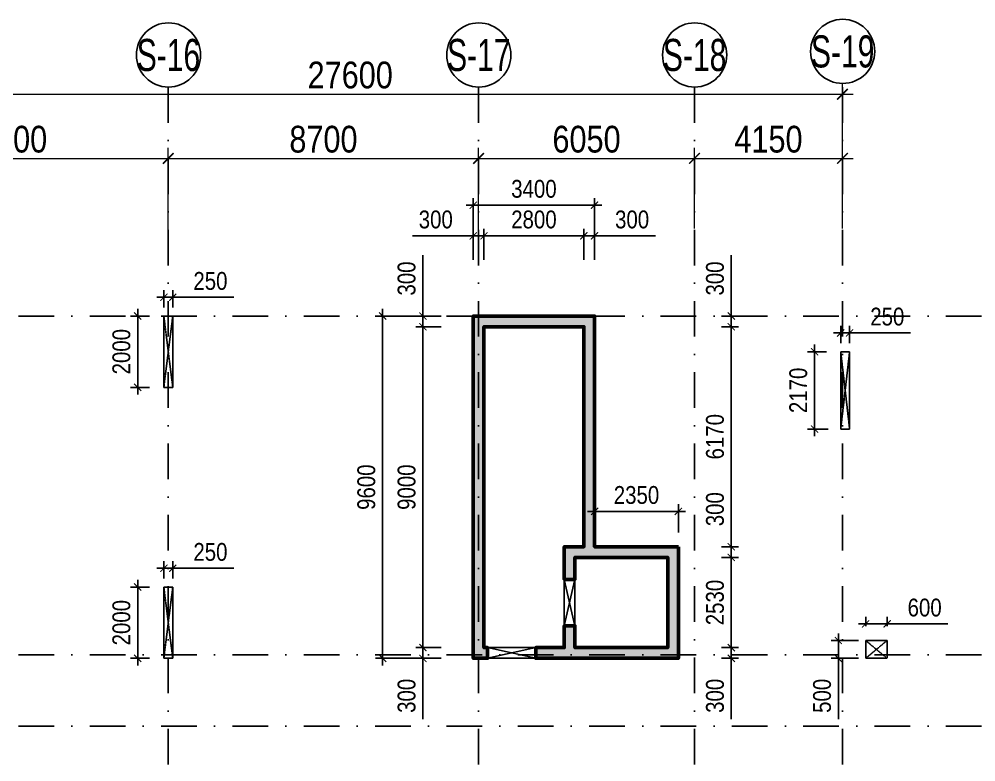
# Model space of a CAD drawing. Header units: millimetres. Extents: x 13965 to 1327256, y -72704 to 46237.
# Drawn here: x 1075454 to 1102274, y -25068 to -4237 of the extents above; entities that cross this region are included whole.
import ezdxf
from ezdxf.enums import TextEntityAlignment as Align

# ---------------------------------------------------------------- set-up
doc = ezdxf.new("R2010")
doc.units = ezdxf.units.MM
doc.header["$MEASUREMENT"] = 0
for name, pattern in [('DASHDOT', [1, 0.5, -0.25, 0, -0.25]), ('DASHED', [4.5, 3, -1.5]), ('ST_MBDV Cot vach 220805$0$HIDDEN', [0.375, 0.25, -0.125])]:
    doc.linetypes.add(name, pattern=pattern)
for name, color, linetype in [('AUDIT_I_220807103235-17', 50, 'Continuous'), ('ccu11-Khuat', 9, 'DASHED'), ('ccu11-Thay', 7, 'Continuous'), ('KC2-DIM', 251, 'Continuous'), ('KT-Dim', 8, 'Continuous'), ('KT-Luoi truc South Tower', 8, 'DASHDOT'), ('ST_MBDV Cot vach 220805$0$AUDIT_I_220805193045-5', 6, 'Continuous'), ('TNG', 50, 'Continuous'), ('Xref_ST_MBDV Cot vach 30.7.2022|Xref_ST_MBDV Cot vach 30.7.2022|Xref_ST_MBDV Cot vach 30.7.2022|Xref_ST_MBDV Cot vach 30.7.2022|A-GRID-SYM', 50, 'Continuous')]:
    doc.layers.add(name, color=color, linetype=linetype)
doc.layers.add('KT-Kich thuoc', color=159, linetype='Continuous', lineweight=18)
doc.layers.add('ST_MBDV Cot vach 220805$0$KT-Net cot vach', color=6, linetype='Continuous', lineweight=50)
doc.styles.add('Arial Narrow', font='ARIALN.TTF')
doc.styles.add('HBA-Text', font='GOTHIC.TTF')
doc.dimstyles.new('ccu12-200', dxfattribs={"dimscale": 200, "dimtxt": 2.5, "dimasz": 1, "dimexe": 1, "dimexo": 2, "dimgap": 1, "dimtad": 1, "dimdec": 0, "dimdsep": 46, "dimtxsty": 'Arial Narrow', "dimblk": 'ARCHTICK', "dimcen": -1, "dimdle": 1, "dimclrd": 256, "dimclre": 256, "dimclrt": 3, "dimadec": 0, "dimazin": 2, "dimtfac": 0.1, "dimtdec": 0, "dimtmove": 0, "dimatfit": 1, "dimldrblk": 'ARCHTICK', "dimfxl": 1, "dimtvp": 0.833333, "dimtolj": 1, "dimtzin": 12, "dimarcsym": 0})
doc.dimstyles.new('CCU_1-300', dxfattribs={"dimscale": 300, "dimtxt": 2.5, "dimasz": 1, "dimexe": 1, "dimexo": 2, "dimgap": 0.5, "dimtad": 1, "dimdec": 0, "dimdsep": 46, "dimtxsty": 'Arial Narrow', "dimblk": 'ARCHTICK', "dimcen": -1, "dimdle": 1, "dimclrd": 256, "dimclre": 256, "dimclrt": 3, "dimadec": 0, "dimazin": 2, "dimtfac": 0.1, "dimtdec": 0, "dimtix": 1, "dimtmove": 2, "dimatfit": 1, "dimfxl": 1, "dimtvp": 0.833333, "dimtolj": 1, "dimtzin": 12, "dimarcsym": 0})

# ---------------------------------------------------------------- blocks, each defined once
blk = doc.blocks.new('_ArchTick')
at = {"color": 0, "const_width": 0.15}
blk.add_lwpolyline([(-0.5, -0.5), (0.5, 0.5)], dxfattribs=at)
blk = doc.blocks.new('*D1069')
at = {"layer": 'Defpoints', "color": 0, "transparency": 16777216}
for p in [(-25223, 31492), (-33923, 28684, 0), (-25223, 28649, 0)]:
    blk.add_point(p, dxfattribs=at)
at = {"layer": 'KT-Kich thuoc', "lineweight": -2, "transparency": 16777216}
for p, q in [((-33923, 29284), (-33923, 31792)), ((-25223, 29249), (-25223, 31792)), ((-34223, 31492), (-24923, 31492))]:
    blk.add_line(p, q, dxfattribs=at)
at = {"layer": 'KT-Kich thuoc', "lineweight": -2, "transparency": 16777216, "xscale": 300, "yscale": 300, "zscale": 300, "rotation": 180}
blk.add_blockref('_ArchTick', (-33923, 31492), dxfattribs=at)
at = {"layer": 'KT-Kich thuoc', "lineweight": -2, "transparency": 16777216, "xscale": 300, "yscale": 300, "zscale": 300}
blk.add_blockref('_ArchTick', (-25223, 31492), dxfattribs=at)
at = {"layer": 'KT-Kich thuoc', "color": 3, "transparency": 16777216, "insert": (-29573, 32025), "char_height": 750, "attachment_point": 5, "style": 'Arial Narrow'}
blk.add_mtext('\\A1;8700', dxfattribs=at)
blk = doc.blocks.new('*D1070')
at = {"layer": 'Defpoints', "color": 0, "transparency": 16777216}
for p in [(-16523, 31492), (-16523, 28791, 0), (-25223, 28649, 0)]:
    blk.add_point(p, dxfattribs=at)
at = {"layer": 'KT-Kich thuoc', "lineweight": -2, "transparency": 16777216}
for p, q in [((-25223, 29249), (-25223, 31792)), ((-16523, 29391), (-16523, 31792)), ((-25523, 31492), (-16223, 31492))]:
    blk.add_line(p, q, dxfattribs=at)
at = {"layer": 'KT-Kich thuoc', "lineweight": -2, "transparency": 16777216, "xscale": 300, "yscale": 300, "zscale": 300, "rotation": 180}
blk.add_blockref('_ArchTick', (-25223, 31492), dxfattribs=at)
at = {"layer": 'KT-Kich thuoc', "lineweight": -2, "transparency": 16777216, "xscale": 300, "yscale": 300, "zscale": 300}
blk.add_blockref('_ArchTick', (-16523, 31492), dxfattribs=at)
at = {"layer": 'KT-Kich thuoc', "color": 3, "transparency": 16777216, "insert": (-20873, 32025), "char_height": 750, "attachment_point": 5, "style": 'Arial Narrow'}
blk.add_mtext('\\A1;8700', dxfattribs=at)
blk = doc.blocks.new('*D1071')
at = {"layer": 'Defpoints', "color": 0, "transparency": 16777216}
for p in [(-10473, 31492), (-16523, 28791), (-10473, 28921, 0)]:
    blk.add_point(p, dxfattribs=at)
at = {"layer": 'KT-Kich thuoc', "lineweight": -2, "transparency": 16777216}
for p, q in [((-16523, 29391), (-16523, 31792)), ((-10473, 29521), (-10473, 31792)), ((-16823, 31492), (-10173, 31492))]:
    blk.add_line(p, q, dxfattribs=at)
at = {"layer": 'KT-Kich thuoc', "lineweight": -2, "transparency": 16777216, "xscale": 300, "yscale": 300, "zscale": 300, "rotation": 180}
blk.add_blockref('_ArchTick', (-16523, 31492), dxfattribs=at)
at = {"layer": 'KT-Kich thuoc', "lineweight": -2, "transparency": 16777216, "xscale": 300, "yscale": 300, "zscale": 300}
blk.add_blockref('_ArchTick', (-10473, 31492), dxfattribs=at)
at = {"layer": 'KT-Kich thuoc', "color": 3, "transparency": 16777216, "insert": (-13498, 32025), "char_height": 750, "attachment_point": 5, "style": 'Arial Narrow'}
blk.add_mtext('\\A1;6050', dxfattribs=at)
blk = doc.blocks.new('*D1072')
at = {"layer": 'Defpoints', "color": 0, "transparency": 16777216}
for p in [(-6323, 31492), (-6323, 29040), (-10473, 28921, 0)]:
    blk.add_point(p, dxfattribs=at)
at = {"layer": 'KT-Kich thuoc', "lineweight": -2, "transparency": 16777216}
for p, q in [((-10473, 29521), (-10473, 31792)), ((-6323, 29640), (-6323, 31792)), ((-10773, 31492), (-6023, 31492))]:
    blk.add_line(p, q, dxfattribs=at)
at = {"layer": 'KT-Kich thuoc', "lineweight": -2, "transparency": 16777216, "xscale": 300, "yscale": 300, "zscale": 300, "rotation": 180}
blk.add_blockref('_ArchTick', (-10473, 31492), dxfattribs=at)
at = {"layer": 'KT-Kich thuoc', "lineweight": -2, "transparency": 16777216, "xscale": 300, "yscale": 300, "zscale": 300}
blk.add_blockref('_ArchTick', (-6323, 31492), dxfattribs=at)
at = {"layer": 'KT-Kich thuoc', "color": 3, "transparency": 16777216, "insert": (-8398, 32025), "char_height": 750, "attachment_point": 5, "style": 'Arial Narrow'}
blk.add_mtext('\\A1;4150', dxfattribs=at)
blk = doc.blocks.new('*D1073')
at = {"layer": 'Defpoints', "color": 0, "transparency": 16777216}
for p in [(-6323, 33292), (-33923, 28921), (-6323, 28921)]:
    blk.add_point(p, dxfattribs=at)
at = {"layer": 'KT-Kich thuoc', "lineweight": -2, "transparency": 16777216}
for p, q in [((-33923, 29521), (-33923, 33592)), ((-6323, 29521), (-6323, 33592)), ((-34223, 33292), (-6023, 33292))]:
    blk.add_line(p, q, dxfattribs=at)
at = {"layer": 'KT-Kich thuoc', "lineweight": -2, "transparency": 16777216, "xscale": 300, "yscale": 300, "zscale": 300, "rotation": 180}
blk.add_blockref('_ArchTick', (-33923, 33292), dxfattribs=at)
at = {"layer": 'KT-Kich thuoc', "lineweight": -2, "transparency": 16777216, "xscale": 300, "yscale": 300, "zscale": 300}
blk.add_blockref('_ArchTick', (-6323, 33292), dxfattribs=at)
at = {"layer": 'KT-Kich thuoc', "color": 3, "transparency": 16777216, "insert": (-20123, 33825), "char_height": 750, "attachment_point": 5, "style": 'Arial Narrow'}
blk.add_mtext('\\A1;27600', dxfattribs=at)
blk = doc.blocks.new('GRID-SYM-flat-73')
at = {"layer": 'Xref_ST_MBDV Cot vach 30.7.2022|Xref_ST_MBDV Cot vach 30.7.2022|Xref_ST_MBDV Cot vach 30.7.2022|Xref_ST_MBDV Cot vach 30.7.2022|A-GRID-SYM'}
blk.add_circle((0, 0, 0), 900, dxfattribs=at)
at = {"layer": 'Xref_ST_MBDV Cot vach 30.7.2022|Xref_ST_MBDV Cot vach 30.7.2022|Xref_ST_MBDV Cot vach 30.7.2022|Xref_ST_MBDV Cot vach 30.7.2022|A-GRID-SYM', "style": 'HBA-Text'}
blk.add_attdef('GRID', text='', height=900, rotation=359.6303, dxfattribs=at).set_placement((0, 0, 0), align=Align.MIDDLE_CENTER)
blk = doc.blocks.new('*D853')
at = {"layer": 'Defpoints', "color": 0, "transparency": 16777216}
for p in [(1086772, -12564), (1087682, -12564), (1087682, -12864)]:
    blk.add_point(p, dxfattribs=at)
at = {"layer": 'KC2-DIM', "lineweight": -2, "transparency": 16777216}
for p, q in [((1086772, -12564), (1086772, -10859)), ((1087282, -12564), (1086572, -12564)), ((1086772, -12864), (1086772, -12564)), ((1087282, -12864), (1086572, -12864)), ((1086772, -12864), (1086772, -13064))]:
    blk.add_line(p, q, dxfattribs=at)
at = {"layer": 'KC2-DIM', "lineweight": -2, "transparency": 16777216, "xscale": 200, "yscale": 200, "zscale": 200}
for p, rotation in [((1086772, -12564), 270), ((1086772, -12864), 90)]:
    blk.add_blockref('_ArchTick', p, dxfattribs=dict(at, rotation=rotation))
at = {"layer": 'KC2-DIM', "color": 3, "transparency": 16777216, "insert": (1086317, -11512), "char_height": 500, "attachment_point": 5, "rotation": 90, "style": 'Arial Narrow'}
blk.add_mtext('\\A1;300', dxfattribs=at)
blk = doc.blocks.new('*D854')
at = {"layer": 'Defpoints', "color": 0, "transparency": 16777216}
for p in [(1087682, -12864), (1086772, -21864), (1087682, -21864)]:
    blk.add_point(p, dxfattribs=at)
at = {"layer": 'KC2-DIM', "lineweight": -2, "transparency": 16777216}
for p, q in [((1087282, -12864), (1086572, -12864)), ((1086772, -12664), (1086772, -22064)), ((1087282, -21864), (1086572, -21864))]:
    blk.add_line(p, q, dxfattribs=at)
at = {"layer": 'KC2-DIM', "lineweight": -2, "transparency": 16777216, "xscale": 200, "yscale": 200, "zscale": 200}
for p, rotation in [((1086772, -12864), 90), ((1086772, -21864), 270)]:
    blk.add_blockref('_ArchTick', p, dxfattribs=dict(at, rotation=rotation))
at = {"layer": 'KC2-DIM', "color": 3, "transparency": 16777216, "insert": (1086317, -17364), "char_height": 500, "attachment_point": 5, "rotation": 90, "style": 'Arial Narrow'}
blk.add_mtext('\\A1;9000', dxfattribs=at)
blk = doc.blocks.new('*D855')
at = {"layer": 'Defpoints', "color": 0, "transparency": 16777216}
for p in [(1087682, -21864), (1086772, -22164), (1087682, -22164)]:
    blk.add_point(p, dxfattribs=at)
at = {"layer": 'KC2-DIM', "lineweight": -2, "transparency": 16777216}
for p, q in [((1086772, -21864), (1086772, -21664)), ((1087282, -21864), (1086572, -21864)), ((1086772, -21864), (1086772, -22164)), ((1087282, -22164), (1086572, -22164)), ((1086772, -22164), (1086772, -23868))]:
    blk.add_line(p, q, dxfattribs=at)
at = {"layer": 'KC2-DIM', "lineweight": -2, "transparency": 16777216, "xscale": 200, "yscale": 200, "zscale": 200}
for p, rotation in [((1086772, -21864), 270), ((1086772, -22164), 90)]:
    blk.add_blockref('_ArchTick', p, dxfattribs=dict(at, rotation=rotation))
at = {"layer": 'KC2-DIM', "color": 3, "transparency": 16777216, "insert": (1086317, -23216), "char_height": 500, "attachment_point": 5, "rotation": 90, "style": 'Arial Narrow'}
blk.add_mtext('\\A1;300', dxfattribs=at)
blk = doc.blocks.new('*D856')
at = {"layer": 'Defpoints', "color": 0, "transparency": 16777216}
for p in [(1085644, -12564), (1087682, -12564), (1087682, -22164)]:
    blk.add_point(p, dxfattribs=at)
at = {"layer": 'KC2-DIM', "lineweight": -2, "transparency": 16777216}
for p, q in [((1087282, -12564), (1085444, -12564)), ((1085644, -22364), (1085644, -12364)), ((1087282, -22164), (1085444, -22164))]:
    blk.add_line(p, q, dxfattribs=at)
at = {"layer": 'KC2-DIM', "lineweight": -2, "transparency": 16777216, "xscale": 200, "yscale": 200, "zscale": 200}
for p, rotation in [((1085644, -12564), 90), ((1085644, -22164), 270)]:
    blk.add_blockref('_ArchTick', p, dxfattribs=dict(at, rotation=rotation))
at = {"layer": 'KC2-DIM', "color": 3, "transparency": 16777216, "insert": (1085188, -17364), "char_height": 500, "attachment_point": 5, "rotation": 90, "style": 'Arial Narrow'}
blk.add_mtext('\\A1;9600', dxfattribs=at)
blk = doc.blocks.new('*D857')
at = {"layer": 'Defpoints', "color": 0, "transparency": 16777216}
for p in [(1088185, -10315), (1088185, -11386), (1088485, -11386)]:
    blk.add_point(p, dxfattribs=at)
at = {"layer": 'KC2-DIM', "lineweight": -2, "transparency": 16777216}
for p, q in [((1088185, -10986), (1088185, -10115)), ((1088485, -10986), (1088485, -10115)), ((1088185, -10315), (1086481, -10315)), ((1088485, -10315), (1088185, -10315)), ((1088485, -10315), (1088685, -10315))]:
    blk.add_line(p, q, dxfattribs=at)
at = {"layer": 'KC2-DIM', "lineweight": -2, "transparency": 16777216, "xscale": 200, "yscale": 200, "zscale": 200}
blk.add_blockref('_ArchTick', (1088185, -10315), dxfattribs=at)
at = {"layer": 'KC2-DIM', "lineweight": -2, "transparency": 16777216, "xscale": 200, "yscale": 200, "zscale": 200, "rotation": 180}
blk.add_blockref('_ArchTick', (1088485, -10315), dxfattribs=at)
at = {"layer": 'KC2-DIM', "color": 3, "transparency": 16777216, "insert": (1087133, -9859), "char_height": 500, "attachment_point": 5, "style": 'Arial Narrow'}
blk.add_mtext('\\A1;300', dxfattribs=at)
blk = doc.blocks.new('*D858')
at = {"layer": 'Defpoints', "color": 0, "transparency": 16777216}
for p in [(1091285, -10315), (1088485, -11386), (1091285, -11386)]:
    blk.add_point(p, dxfattribs=at)
at = {"layer": 'KC2-DIM', "lineweight": -2, "transparency": 16777216}
for p, q in [((1088485, -10986), (1088485, -10115)), ((1091285, -10986), (1091285, -10115)), ((1088285, -10315), (1091485, -10315))]:
    blk.add_line(p, q, dxfattribs=at)
at = {"layer": 'KC2-DIM', "lineweight": -2, "transparency": 16777216, "xscale": 200, "yscale": 200, "zscale": 200, "rotation": 180}
blk.add_blockref('_ArchTick', (1088485, -10315), dxfattribs=at)
at = {"layer": 'KC2-DIM', "lineweight": -2, "transparency": 16777216, "xscale": 200, "yscale": 200, "zscale": 200}
blk.add_blockref('_ArchTick', (1091285, -10315), dxfattribs=at)
at = {"layer": 'KC2-DIM', "color": 3, "transparency": 16777216, "insert": (1089885, -9859), "char_height": 500, "attachment_point": 5, "style": 'Arial Narrow'}
blk.add_mtext('\\A1;2800', dxfattribs=at)
blk = doc.blocks.new('*D859')
at = {"layer": 'Defpoints', "color": 0, "transparency": 16777216}
for p in [(1091585, -10315), (1091285, -11386), (1091585, -11386)]:
    blk.add_point(p, dxfattribs=at)
at = {"layer": 'KC2-DIM', "lineweight": -2, "transparency": 16777216}
for p, q in [((1091285, -10986), (1091285, -10115)), ((1091585, -10986), (1091585, -10115)), ((1091285, -10315), (1091085, -10315)), ((1091285, -10315), (1091585, -10315)), ((1091585, -10315), (1093290, -10315))]:
    blk.add_line(p, q, dxfattribs=at)
at = {"layer": 'KC2-DIM', "lineweight": -2, "transparency": 16777216, "xscale": 200, "yscale": 200, "zscale": 200}
blk.add_blockref('_ArchTick', (1091285, -10315), dxfattribs=at)
at = {"layer": 'KC2-DIM', "lineweight": -2, "transparency": 16777216, "xscale": 200, "yscale": 200, "zscale": 200, "rotation": 180}
blk.add_blockref('_ArchTick', (1091585, -10315), dxfattribs=at)
at = {"layer": 'KC2-DIM', "color": 3, "transparency": 16777216, "insert": (1092637, -9859), "char_height": 500, "attachment_point": 5, "style": 'Arial Narrow'}
blk.add_mtext('\\A1;300', dxfattribs=at)
blk = doc.blocks.new('*D860')
at = {"layer": 'Defpoints', "color": 0, "transparency": 16777216}
for p in [(1091585, -9455), (1088185, -11386), (1091585, -11386)]:
    blk.add_point(p, dxfattribs=at)
at = {"layer": 'KC2-DIM', "lineweight": -2, "transparency": 16777216}
for p, q in [((1088185, -10986), (1088185, -9255)), ((1091585, -10986), (1091585, -9255)), ((1087985, -9455), (1091785, -9455))]:
    blk.add_line(p, q, dxfattribs=at)
at = {"layer": 'KC2-DIM', "lineweight": -2, "transparency": 16777216, "xscale": 200, "yscale": 200, "zscale": 200, "rotation": 180}
blk.add_blockref('_ArchTick', (1088185, -9455), dxfattribs=at)
at = {"layer": 'KC2-DIM', "lineweight": -2, "transparency": 16777216, "xscale": 200, "yscale": 200, "zscale": 200}
blk.add_blockref('_ArchTick', (1091585, -9455), dxfattribs=at)
at = {"layer": 'KC2-DIM', "color": 3, "transparency": 16777216, "insert": (1089885, -9000), "char_height": 500, "attachment_point": 5, "style": 'Arial Narrow'}
blk.add_mtext('\\A1;3400', dxfattribs=at)
blk = doc.blocks.new('*D861')
at = {"layer": 'Defpoints', "color": 0, "transparency": 16777216}
for p in [(1094746, -21864), (1094746, -22164), (1095417, -22164)]:
    blk.add_point(p, dxfattribs=at)
at = {"layer": 'KC2-DIM', "lineweight": -2, "transparency": 16777216}
for p, q in [((1095417, -21864), (1095417, -21664)), ((1095146, -21864), (1095617, -21864)), ((1095417, -21864), (1095417, -22164)), ((1095146, -22164), (1095617, -22164)), ((1095417, -22164), (1095417, -23868))]:
    blk.add_line(p, q, dxfattribs=at)
at = {"layer": 'KC2-DIM', "lineweight": -2, "transparency": 16777216, "xscale": 200, "yscale": 200, "zscale": 200}
for p, rotation in [((1095417, -21864), 270), ((1095417, -22164), 90)]:
    blk.add_blockref('_ArchTick', p, dxfattribs=dict(at, rotation=rotation))
at = {"layer": 'KC2-DIM', "color": 3, "transparency": 16777216, "insert": (1094962, -23216), "char_height": 500, "attachment_point": 5, "rotation": 90, "style": 'Arial Narrow'}
blk.add_mtext('\\A1;300', dxfattribs=at)
blk = doc.blocks.new('*D862')
at = {"layer": 'Defpoints', "color": 0, "transparency": 16777216}
for p in [(1094746, -19334), (1095417, -19334), (1094746, -21864)]:
    blk.add_point(p, dxfattribs=at)
at = {"layer": 'KC2-DIM', "lineweight": -2, "transparency": 16777216}
for p, q in [((1095417, -22064), (1095417, -19134)), ((1095146, -19334), (1095617, -19334)), ((1095146, -21864), (1095617, -21864))]:
    blk.add_line(p, q, dxfattribs=at)
at = {"layer": 'KC2-DIM', "lineweight": -2, "transparency": 16777216, "xscale": 200, "yscale": 200, "zscale": 200}
for p, rotation in [((1095417, -19334), 90), ((1095417, -21864), 270)]:
    blk.add_blockref('_ArchTick', p, dxfattribs=dict(at, rotation=rotation))
at = {"layer": 'KC2-DIM', "color": 3, "transparency": 16777216, "insert": (1094962, -20599), "char_height": 500, "attachment_point": 5, "rotation": 90, "style": 'Arial Narrow'}
blk.add_mtext('\\A1;2530', dxfattribs=at)
blk = doc.blocks.new('*D863')
at = {"layer": 'Defpoints', "color": 0, "transparency": 16777216}
for p in [(1094746, -19034), (1095417, -19034), (1094746, -19334)]:
    blk.add_point(p, dxfattribs=at)
at = {"layer": 'KC2-DIM', "lineweight": -2, "transparency": 16777216}
for p, q in [((1095417, -19034), (1095417, -17329)), ((1095146, -19034), (1095617, -19034)), ((1095417, -19334), (1095417, -19034)), ((1095146, -19334), (1095617, -19334)), ((1095417, -19334), (1095417, -19534))]:
    blk.add_line(p, q, dxfattribs=at)
at = {"layer": 'KC2-DIM', "lineweight": -2, "transparency": 16777216, "xscale": 200, "yscale": 200, "zscale": 200}
for p, rotation in [((1095417, -19034), 270), ((1095417, -19334), 90)]:
    blk.add_blockref('_ArchTick', p, dxfattribs=dict(at, rotation=rotation))
at = {"layer": 'KC2-DIM', "color": 3, "transparency": 16777216, "insert": (1094962, -17982), "char_height": 500, "attachment_point": 5, "rotation": 90, "style": 'Arial Narrow'}
blk.add_mtext('\\A1;300', dxfattribs=at)
blk = doc.blocks.new('*D864')
at = {"layer": 'Defpoints', "color": 0, "transparency": 16777216}
for p in [(1094746, -12864), (1095417, -12864), (1094746, -19034)]:
    blk.add_point(p, dxfattribs=at)
at = {"layer": 'KC2-DIM', "lineweight": -2, "transparency": 16777216}
for p, q in [((1095146, -12864), (1095617, -12864)), ((1095417, -19234), (1095417, -12664)), ((1095146, -19034), (1095617, -19034))]:
    blk.add_line(p, q, dxfattribs=at)
at = {"layer": 'KC2-DIM', "lineweight": -2, "transparency": 16777216, "xscale": 200, "yscale": 200, "zscale": 200}
for p, rotation in [((1095417, -12864), 90), ((1095417, -19034), 270)]:
    blk.add_blockref('_ArchTick', p, dxfattribs=dict(at, rotation=rotation))
at = {"layer": 'KC2-DIM', "color": 3, "transparency": 16777216, "insert": (1094962, -15949), "char_height": 500, "attachment_point": 5, "rotation": 90, "style": 'Arial Narrow'}
blk.add_mtext('\\A1;6170', dxfattribs=at)
blk = doc.blocks.new('*D865')
at = {"layer": 'Defpoints', "color": 0, "transparency": 16777216}
for p in [(1094746, -12564), (1095417, -12564), (1094746, -12864)]:
    blk.add_point(p, dxfattribs=at)
at = {"layer": 'KC2-DIM', "lineweight": -2, "transparency": 16777216}
for p, q in [((1095417, -12564), (1095417, -10859)), ((1095146, -12564), (1095617, -12564)), ((1095417, -12864), (1095417, -12564)), ((1095146, -12864), (1095617, -12864)), ((1095417, -12864), (1095417, -13064))]:
    blk.add_line(p, q, dxfattribs=at)
at = {"layer": 'KC2-DIM', "lineweight": -2, "transparency": 16777216, "xscale": 200, "yscale": 200, "zscale": 200}
for p, rotation in [((1095417, -12564), 270), ((1095417, -12864), 90)]:
    blk.add_blockref('_ArchTick', p, dxfattribs=dict(at, rotation=rotation))
at = {"layer": 'KC2-DIM', "color": 3, "transparency": 16777216, "insert": (1094962, -11512), "char_height": 500, "attachment_point": 5, "rotation": 90, "style": 'Arial Narrow'}
blk.add_mtext('\\A1;300', dxfattribs=at)
blk = doc.blocks.new('*D866')
at = {"layer": 'Defpoints', "color": 0, "transparency": 16777216}
for p in [(1093935, -18042), (1091585, -18720), (1093935, -19034)]:
    blk.add_point(p, dxfattribs=at)
at = {"layer": 'KC2-DIM', "lineweight": -2, "transparency": 16777216}
for p, q in [((1091585, -18320), (1091585, -17842)), ((1093935, -18634), (1093935, -17842)), ((1091385, -18042), (1094135, -18042))]:
    blk.add_line(p, q, dxfattribs=at)
at = {"layer": 'KC2-DIM', "lineweight": -2, "transparency": 16777216, "xscale": 200, "yscale": 200, "zscale": 200, "rotation": 180}
blk.add_blockref('_ArchTick', (1091585, -18042), dxfattribs=at)
at = {"layer": 'KC2-DIM', "lineweight": -2, "transparency": 16777216, "xscale": 200, "yscale": 200, "zscale": 200}
blk.add_blockref('_ArchTick', (1093935, -18042), dxfattribs=at)
at = {"layer": 'KC2-DIM', "color": 3, "transparency": 16777216, "insert": (1092760, -17586), "char_height": 500, "attachment_point": 5, "style": 'Arial Narrow'}
blk.add_mtext('\\A1;2350', dxfattribs=at)
blk = doc.blocks.new('*D936')
at = {"layer": 'Defpoints', "color": 0, "transparency": 16777216}
for p in [(1099385, -21664, 0), (1098419, -22164), (1099385, -22164, 0)]:
    blk.add_point(p, dxfattribs=at)
at = {"layer": 'KC2-DIM', "lineweight": -2, "transparency": 16777216}
for p, q in [((1098985, -21664), (1098219, -21664)), ((1098419, -21664), (1098419, -21464)), ((1098419, -21664), (1098419, -22164)), ((1098985, -22164), (1098219, -22164)), ((1098419, -22164), (1098419, -23868))]:
    blk.add_line(p, q, dxfattribs=at)
at = {"layer": 'KC2-DIM', "lineweight": -2, "transparency": 16777216, "xscale": 200, "yscale": 200, "zscale": 200}
for p, rotation in [((1098419, -21664), 270), ((1098419, -22164), 90)]:
    blk.add_blockref('_ArchTick', p, dxfattribs=dict(at, rotation=rotation))
at = {"layer": 'KC2-DIM', "color": 3, "transparency": 16777216, "insert": (1097964, -23216), "char_height": 500, "attachment_point": 5, "rotation": 90, "style": 'Arial Narrow'}
blk.add_mtext('\\A1;500', dxfattribs=at)
blk = doc.blocks.new('*D937')
at = {"layer": 'Defpoints', "color": 0, "transparency": 16777216}
for p in [(1099785, -21198), (1099185, -21664, 0), (1099785, -21664, 0)]:
    blk.add_point(p, dxfattribs=at)
at = {"layer": 'KC2-DIM', "lineweight": -2, "transparency": 16777216}
for p, q in [((1099185, -21264), (1099185, -20998)), ((1099785, -21264), (1099785, -20998)), ((1099185, -21198), (1098985, -21198)), ((1099185, -21198), (1099785, -21198)), ((1099785, -21198), (1101492, -21198))]:
    blk.add_line(p, q, dxfattribs=at)
at = {"layer": 'KC2-DIM', "lineweight": -2, "transparency": 16777216, "xscale": 200, "yscale": 200, "zscale": 200}
blk.add_blockref('_ArchTick', (1099185, -21198), dxfattribs=at)
at = {"layer": 'KC2-DIM', "lineweight": -2, "transparency": 16777216, "xscale": 200, "yscale": 200, "zscale": 200, "rotation": 180}
blk.add_blockref('_ArchTick', (1099785, -21198), dxfattribs=at)
at = {"layer": 'KC2-DIM', "color": 3, "transparency": 16777216, "insert": (1100838, -20743), "char_height": 500, "attachment_point": 5, "style": 'Arial Narrow'}
blk.add_mtext('\\A1;600', dxfattribs=at)
blk = doc.blocks.new('*D812')
at = {"layer": 'Defpoints', "color": 0, "transparency": 16777216}
for p in [(1097752, -13564), (1098485, -13564, 0), (1098535, -15734)]:
    blk.add_point(p, dxfattribs=at)
at = {"layer": 'KC2-DIM', "lineweight": -2, "transparency": 16777216}
for p, q in [((1097752, -15934), (1097752, -13364)), ((1098085, -13564), (1097552, -13564)), ((1098135, -15734), (1097552, -15734))]:
    blk.add_line(p, q, dxfattribs=at)
at = {"layer": 'KC2-DIM', "lineweight": -2, "transparency": 16777216, "xscale": 200, "yscale": 200, "zscale": 200}
for p, rotation in [((1097752, -13564), 90), ((1097752, -15734), 270)]:
    blk.add_blockref('_ArchTick', p, dxfattribs=dict(at, rotation=rotation))
at = {"layer": 'KC2-DIM', "color": 3, "transparency": 16777216, "insert": (1097297, -14649), "char_height": 500, "attachment_point": 5, "rotation": 90, "style": 'Arial Narrow'}
blk.add_mtext('\\A1;2170', dxfattribs=at)
blk = doc.blocks.new('*D813')
at = {"layer": 'Defpoints', "color": 0, "transparency": 16777216}
for p in [(1098735, -13038), (1098485, -13724, 0), (1098735, -13724, 0)]:
    blk.add_point(p, dxfattribs=at)
at = {"layer": 'KC2-DIM', "lineweight": -2, "transparency": 16777216}
for p, q in [((1098485, -13324), (1098485, -12838)), ((1098735, -13324), (1098735, -12838)), ((1098485, -13038), (1098285, -13038)), ((1098485, -13038), (1098735, -13038)), ((1098735, -13038), (1100446, -13038))]:
    blk.add_line(p, q, dxfattribs=at)
at = {"layer": 'KC2-DIM', "lineweight": -2, "transparency": 16777216, "xscale": 200, "yscale": 200, "zscale": 200}
blk.add_blockref('_ArchTick', (1098485, -13038), dxfattribs=at)
at = {"layer": 'KC2-DIM', "lineweight": -2, "transparency": 16777216, "xscale": 200, "yscale": 200, "zscale": 200, "rotation": 180}
blk.add_blockref('_ArchTick', (1098735, -13038), dxfattribs=at)
at = {"layer": 'KC2-DIM', "color": 3, "transparency": 16777216, "insert": (1099791, -12583), "char_height": 500, "attachment_point": 5, "style": 'Arial Narrow'}
blk.add_mtext('\\A1;250', dxfattribs=at)
blk = doc.blocks.new('*D814')
at = {"layer": 'Defpoints', "color": 0, "transparency": 16777216}
for p in [(1078777, -12564), (1079510, -12564, 0), (1079510, -14564, 0)]:
    blk.add_point(p, dxfattribs=at)
at = {"layer": 'KC2-DIM', "lineweight": -2, "transparency": 16777216}
for p, q in [((1079110, -12564), (1078577, -12564)), ((1078777, -14764), (1078777, -12364)), ((1079110, -14564), (1078577, -14564))]:
    blk.add_line(p, q, dxfattribs=at)
at = {"layer": 'KC2-DIM', "lineweight": -2, "transparency": 16777216, "xscale": 200, "yscale": 200, "zscale": 200}
for p, rotation in [((1078777, -12564), 90), ((1078777, -14564), 270)]:
    blk.add_blockref('_ArchTick', p, dxfattribs=dict(at, rotation=rotation))
at = {"layer": 'KC2-DIM', "color": 3, "transparency": 16777216, "insert": (1078322, -13564), "char_height": 500, "attachment_point": 5, "rotation": 90, "style": 'Arial Narrow'}
blk.add_mtext('\\A1;2000', dxfattribs=at)
blk = doc.blocks.new('*D815')
at = {"layer": 'Defpoints', "color": 0, "transparency": 16777216}
for p in [(1079760, -12038), (1079510, -12724, 0), (1079760, -12724, 0)]:
    blk.add_point(p, dxfattribs=at)
at = {"layer": 'KC2-DIM', "lineweight": -2, "transparency": 16777216}
for p, q in [((1079510, -12038), (1079310, -12038)), ((1079510, -12324), (1079510, -11838)), ((1079510, -12038), (1079760, -12038)), ((1079760, -12324), (1079760, -11838)), ((1079760, -12038), (1081471, -12038))]:
    blk.add_line(p, q, dxfattribs=at)
at = {"layer": 'KC2-DIM', "lineweight": -2, "transparency": 16777216, "xscale": 200, "yscale": 200, "zscale": 200}
blk.add_blockref('_ArchTick', (1079510, -12038), dxfattribs=at)
at = {"layer": 'KC2-DIM', "lineweight": -2, "transparency": 16777216, "xscale": 200, "yscale": 200, "zscale": 200, "rotation": 180}
blk.add_blockref('_ArchTick', (1079760, -12038), dxfattribs=at)
at = {"layer": 'KC2-DIM', "color": 3, "transparency": 16777216, "insert": (1080816, -11583), "char_height": 500, "attachment_point": 5, "style": 'Arial Narrow'}
blk.add_mtext('\\A1;250', dxfattribs=at)
blk = doc.blocks.new('*D816')
at = {"layer": 'Defpoints', "color": 0, "transparency": 16777216}
for p in [(1078777, -20164), (1079510, -20164, 0), (1079510, -22164, 0)]:
    blk.add_point(p, dxfattribs=at)
at = {"layer": 'KC2-DIM', "lineweight": -2, "transparency": 16777216}
for p, q in [((1078777, -22364), (1078777, -19964)), ((1079110, -20164), (1078577, -20164)), ((1079110, -22164), (1078577, -22164))]:
    blk.add_line(p, q, dxfattribs=at)
at = {"layer": 'KC2-DIM', "lineweight": -2, "transparency": 16777216, "xscale": 200, "yscale": 200, "zscale": 200}
for p, rotation in [((1078777, -20164), 90), ((1078777, -22164), 270)]:
    blk.add_blockref('_ArchTick', p, dxfattribs=dict(at, rotation=rotation))
at = {"layer": 'KC2-DIM', "color": 3, "transparency": 16777216, "insert": (1078322, -21164), "char_height": 500, "attachment_point": 5, "rotation": 90, "style": 'Arial Narrow'}
blk.add_mtext('\\A1;2000', dxfattribs=at)
blk = doc.blocks.new('*D817')
at = {"layer": 'Defpoints', "color": 0, "transparency": 16777216}
for p in [(1079760, -19638), (1079510, -20324, 0), (1079760, -20324, 0)]:
    blk.add_point(p, dxfattribs=at)
at = {"layer": 'KC2-DIM', "lineweight": -2, "transparency": 16777216}
for p, q in [((1079510, -19924), (1079510, -19438)), ((1079760, -19924), (1079760, -19438)), ((1079510, -19638), (1079310, -19638)), ((1079510, -19638), (1079760, -19638)), ((1079760, -19638), (1081471, -19638))]:
    blk.add_line(p, q, dxfattribs=at)
at = {"layer": 'KC2-DIM', "lineweight": -2, "transparency": 16777216, "xscale": 200, "yscale": 200, "zscale": 200}
blk.add_blockref('_ArchTick', (1079510, -19638), dxfattribs=at)
at = {"layer": 'KC2-DIM', "lineweight": -2, "transparency": 16777216, "xscale": 200, "yscale": 200, "zscale": 200, "rotation": 180}
blk.add_blockref('_ArchTick', (1079760, -19638), dxfattribs=at)
at = {"layer": 'KC2-DIM', "color": 3, "transparency": 16777216, "insert": (1080816, -19183), "char_height": 500, "attachment_point": 5, "style": 'Arial Narrow'}
blk.add_mtext('\\A1;250', dxfattribs=at)
blk = doc.blocks.new('*U1009')
at = {"color": 6, "linetype": 'ST_MBDV Cot vach 220805$0$HIDDEN', "ltscale": 10}
for p, q in [((-225, 1525), (-475, -475)), ((-225, -475), (-475, 1525))]:
    blk.add_line(p, q, dxfattribs=at)
blk.add_lwpolyline([(-475, -475), (-225, -475), (-225, 1525), (-475, 1525)], close=True, dxfattribs=at)
blk = doc.blocks.new('*U1006')
at = {"color": 6, "linetype": 'ST_MBDV Cot vach 220805$0$HIDDEN', "ltscale": 10}
for p, q in [((-225, 1695), (-475, -475)), ((-225, -475), (-475, 1695))]:
    blk.add_line(p, q, dxfattribs=at)
blk.add_lwpolyline([(-475, -475), (-225, -475), (-225, 1695), (-475, 1695)], close=True, dxfattribs=at)
blk = doc.blocks.new('*U1005')
at = {"color": 6, "linetype": 'ST_MBDV Cot vach 220805$0$HIDDEN', "ltscale": 10}
for p, q in [((25, 125), (-475, -475)), ((25, -475), (-475, 125))]:
    blk.add_line(p, q, dxfattribs=at)
blk.add_lwpolyline([(-475, -475), (25, -475), (25, 125), (-475, 125)], close=True, dxfattribs=at)
blk = doc.blocks.new('MBCV-T39')
at = {"layer": 'ST_MBDV Cot vach 220805$0$KT-Net cot vach'}
h = blk.add_hatch(dxfattribs=at)
h.set_pattern_fill('1BETONG2-BOP', color=250, scale=30, style=0, pattern_type=2)
h.set_pattern_definition([(50, (86189.86, -14009.07), (215.17805, -18.82564), [22.5, -247.5]), (355, (86189.86, -14009.07), (-41.6254, 225.65764), [18, -198]), (100.4514, (86207.8, -14010.64), (173.5528, 206.83186), [19.12206, -210.34263]), (46.1842, (86189.86, -13949.07), (320.1723, -49.6557), [33.75, -371.25]), (96.6356, (86216.54, -13953.2), (280.3988, 292.2354), [28.6831, -315.5139]), (351.1842, (86189.86, -13949.07), (280.3986, 292.2356), [27, -297]), (21, (86219.86, -13964.07), (179.0721, -120.78567), [22.5, -247.5]), (226, (86219.86, -13964.07), (201.56464, -109.66194), [18, -198]), (71.4514, (86234.79, -13974.14), (252.0668, 96.75915), [19.12206, -210.34263]), (67.5, (86189.86, -14009.07), (-46.774855, 88.31234), [0, -195.6, 0, -201, 0, -198.75]), (4.5, (86189.86, -14009.07), (85.00528, 114.03096), [0, -114.6, 0, -191.1, 0, -75.75]), (327.5, (86122.96, -14009.07), (160.14673, -6.76646), [0, -75, 0, -234, 0, -310.5]), (317.5, (86092.96, -14009.07), (174.95585, 30.0315), [0, -97.5, 0, -155.4, 0, -220.5]), (315, (86189.86, -14009.07), (90.15611, 90.15611), []), (315, (86189.86, -13972.32), (90.15611, 90.15611), [])])
h.paths.add_polyline_path([(2350, -6470), (2350, -9600), (-1650, -9600), (-1650, -9300), (-850, -9300), (-850, -8685), (-550, -8685), (-550, -9300), (2050, -9300), (2050, -6770), (-550, -6770), (-550, -7385), (-850, -7385), (-850, -6470), (-300, -6470), (-300, -300), (-3100, -300), (-3100, -9300), (-3000, -9300), (-3000, -9600), (-3400, -9600), (-3400, 0), (0, 0), (0, -6470)])
at = {"layer": 'ccu11-Thay', "color": 6, "ltscale": 0.5}
for p, q in [((-850, -8685), (-850, -7385)), ((-3000, -9300), (-1650, -9300)), ((-3000, -9600), (-1650, -9600))]:
    blk.add_line(p, q, dxfattribs=at)
blk.add_lwpolyline([(-550, -7385), (-550, -8685)], dxfattribs=at)
at = {"layer": 'ST_MBDV Cot vach 220805$0$KT-Net cot vach'}
for p, q in [((-850, -8685), (-850, -9300)), ((-550, -8685), (-550, -9300)), ((-3000, -9600), (-3000, -9300)), ((-1650, -9300), (-850, -9300)), ((-1650, -9600), (-1650, -9300)), ((-1650, -9600), (2350, -9600))]:
    blk.add_line(p, q, dxfattribs=at)
blk.add_lwpolyline([(2350, -6470), (2350, -9600), (-1650, -9600), (-1650, -9300), (-850, -9300), (-850, -8685), (-550, -8685), (-550, -9300), (2050, -9300), (2050, -6770), (-550, -6770), (-550, -7385), (-850, -7385), (-850, -6470), (-300, -6470), (-300, -300), (-3100, -300), (-3100, -9300), (-3000, -9300), (-3000, -9600), (-3400, -9600), (-3400, 0), (0, 0), (0, -6470), (2350, -6470)], dxfattribs=at)
at = {"layer": 'TNG', "elevation": 0}
blk.add_lwpolyline([(-3100, -6600), (-3100, -6600), (-3100, -1900)], dxfattribs=at)
at = {"layer": 'ST_MBDV Cot vach 220805$0$AUDIT_I_220805193045-5', "linetype": 'ByBlock', "xscale": -1}
for name, p, rotation in [('*U1009', (-12300, -1525, 0), 359.9999999999985), ('*U1009', (-12300, -9125, 0), 359.9999999999985), ('*U1005', (8075, -9125, 0), 270)]:
    blk.add_blockref(name, p, dxfattribs=dict(at, rotation=rotation))
blk.add_blockref('*U1006', (6675, -2695, 0), dxfattribs=at)
blk = doc.blocks.new('Asix South Tower')
at = {"layer": 'KT-Luoi truc South Tower', "ltscale": 2000}
for p, q in [((-25223, 33491.9), (-25223, -4459.1)), ((-16523, 33491.9), (-16523, -4459.1)), ((-10473, 33491.9), (-10473, -4459.1)), ((-6323, 33491.9), (-6323, -4459.1)), ((-49426.2, 27070.4), (10118.8, 27070.4)), ((-49426.2, 17570.4), (10118.8, 17570.4)), ((-49426.2, 15570.4), (10118.8, 15570.4))]:
    blk.add_line(p, q, dxfattribs=at)
at = {"layer": 'KT-Dim'}
ref = blk.add_blockref('GRID-SYM-flat-73', (-25217.9, 34391.9, 0), dxfattribs=dict(at, xscale=-1, rotation=179.6748020054017))
ref.add_attrib('GRID', 'S-16', dxfattribs={"layer": 'AUDIT_I_220807103235-17', "height": 900, "style": 'HBA-Text', "width": 0.7}).set_placement((-25217.9, 34391.9, 0), align=Align.MIDDLE_CENTER)
ref = blk.add_blockref('GRID-SYM-flat-73', (-16517.9, 34391.9, 0), dxfattribs=dict(at, xscale=-1, rotation=179.6748020054017))
ref.add_attrib('GRID', 'S-17', dxfattribs={"layer": 'AUDIT_I_220807103235-17', "height": 900, "style": 'HBA-Text', "width": 0.7}).set_placement((-16517.9, 34391.9, 0), align=Align.MIDDLE_CENTER)
ref = blk.add_blockref('GRID-SYM-flat-73', (-10467.9, 34391.9, 0), dxfattribs=dict(at, xscale=-1, rotation=179.6748020054017))
ref.add_attrib('GRID', 'S-18', dxfattribs={"layer": 'AUDIT_I_220807103235-17', "height": 900, "style": 'HBA-Text', "width": 0.7}).set_placement((-10467.9, 34391.9, 0), align=Align.MIDDLE_CENTER)
ref = blk.add_blockref('GRID-SYM-flat-73', (-6317.9, 34491.9, 0), dxfattribs=dict(at, xscale=-1, rotation=179.6748020054017))
ref.add_attrib('GRID', 'S-19', dxfattribs={"layer": 'AUDIT_I_220807103235-17', "height": 900, "style": 'HBA-Text', "width": 0.7}).set_placement((-6317.9, 34491.9, 0), align=Align.MIDDLE_CENTER)
at = {"layer": 'KT-Kich thuoc'}
for base, p1, p2, picture, middle in [((-6323, 33291.9), (-33923, 28921.3), (-6323, 28921.3), '*D1073', (-20123, 33824.8)), ((-25223, 31491.9), (-33923, 28684.3, 0), (-25223, 28648.7, 0), '*D1069', (-29573, 32024.8)), ((-16523, 31491.9), (-25223, 28648.7, 0), (-16523, 28791, 0), '*D1070', (-20873, 32024.8)), ((-10473, 31491.9), (-16523, 28791), (-10473, 28921.3, 0), '*D1071', (-13498, 32024.8)), ((-6323, 31491.9), (-10473, 28921.3, 0), (-6323, 29040.1), '*D1072', (-8398, 32024.8))]:
    dim = blk.add_linear_dim(base=base, p1=p1, p2=p2, dimstyle='CCU_1-300', dxfattribs=at)
    dim.commit()
    dim.dimension.update_dxf_attribs({"geometry": picture, "text_midpoint": middle})

msp = doc.modelspace()

# ---------------------------------------------------------------- linework, layer by layer
at = {"layer": 'KC2-DIM', "ltscale": 0.5}
for points in [[(1091035, -19948.9), (1090735, -21248.9)], [(1091035, -21248.9), (1090735, -19948.9)], [(1088585, -21863.9), (1089935, -22163.9)], [(1089935, -21863.9), (1088585, -22163.9)]]:
    msp.add_lwpolyline(points, dxfattribs=at)

# ---------------------------------------------------------------- block references
at = {"layer": 'ccu11-Khuat'}
msp.add_blockref('MBCV-T39', (1091585, -12563.9), dxfattribs=at)
at = {"layer": 'KT-Kich thuoc'}
msp.add_blockref('Asix South Tower', (1104857.6, -39634.4), dxfattribs=at)

# ---------------------------------------------------------------- dimensions: what is measured, and where the dimension line sits
at = {"layer": 'KC2-DIM'}
for base, p1, p2, picture, middle in [((1091585, -9455.2), (1088185, -11386), (1091585, -11386), '*D860', (1089885, -8999.9)), ((1088185, -10314.7), (1088485, -11386), (1088185, -11386), '*D857', (1087132.8, -9859.5)), ((1091285, -10314.7), (1088485, -11386), (1091285, -11386), '*D858', (1089885, -9859.5)), ((1091585, -10314.7), (1091285, -11386), (1091585, -11386), '*D859', (1092637.3, -9859.5)), ((1079760, -12038, 0), (1079510, -12724.4), (1079760, -12724.4), '*D815', (1080815.6, -11582.7, 0)), ((1098734.9, -13038), (1098484.9, -13724.4, 0), (1098734.9, -13724.4, 0), '*D813', (1099790.6, -12582.7)), ((1093935, -18041.8), (1091585, -18719.7), (1093935, -19033.9), '*D866', (1092760, -17586.5)), ((1079760, -19637.8), (1079510, -20324.2, 0), (1079760, -20324.2, 0), '*D817', (1080815.6, -19182.5)), ((1099785, -21197.9, 0), (1099185, -21663.8, 0), (1099785, -21663.8, 0), '*D937', (1100838.4, -20742.6, 0))]:
    dim = msp.add_linear_dim(base=base, p1=p1, p2=p2, dimstyle='ccu12-200', dxfattribs=at)
    dim.commit()
    dim.dimension.update_dxf_attribs({"geometry": picture, "text_midpoint": middle})
for base, p1, p2, picture, middle in [((1086772.1, -12563.9), (1087682.4, -12863.9), (1087682.4, -12563.9), '*D853', (1086316.8, -11511.7)), ((1095417, -12563.9), (1094746, -12863.9), (1094746, -12563.9), '*D865', (1094961.7, -11511.7)), ((1078776.9, -12563.9, 0), (1079510, -14563.9), (1079510, -12563.9), '*D814', (1078321.7, -13563.9, 0)), ((1085643.7, -12563.9), (1087682.4, -22163.9), (1087682.4, -12563.9), '*D856', (1085188.4, -17363.9)), ((1086772.1, -21863.9), (1087682.4, -12863.9), (1087682.4, -21863.9), '*D854', (1086316.8, -17363.9)), ((1095417, -12863.9), (1094746, -19033.9), (1094746, -12863.9), '*D864', (1094961.7, -15948.9)), ((1097751.9, -13563.9), (1098534.6, -15733.7), (1098484.9, -13563.9, 0), '*D812', (1097296.6, -14648.8)), ((1095417, -19033.9), (1094746, -19333.9), (1094746, -19033.9), '*D863', (1094961.7, -17981.7)), ((1095417, -19333.9), (1094746, -21863.9), (1094746, -19333.9), '*D862', (1094961.7, -20598.9)), ((1078776.9, -20163.8), (1079510, -22163.8, 0), (1079510, -20163.8, 0), '*D816', (1078321.7, -21163.8)), ((1086772.1, -22163.9), (1087682.4, -21863.9), (1087682.4, -22163.9), '*D855', (1086316.8, -23216.2)), ((1095417, -22163.9), (1094746, -21863.9), (1094746, -22163.9), '*D861', (1094961.7, -23216.2)), ((1098418.8, -22163.8, 0), (1099385, -21663.8, 0), (1099385, -22163.8, 0), '*D936', (1097963.5, -23216, 0))]:
    dim = msp.add_linear_dim(base=base, p1=p1, p2=p2, angle=90, dimstyle='ccu12-200', dxfattribs=at)
    dim.commit()
    dim.dimension.update_dxf_attribs({"geometry": picture, "text_midpoint": middle})

doc.saveas('drawing.dxf')
